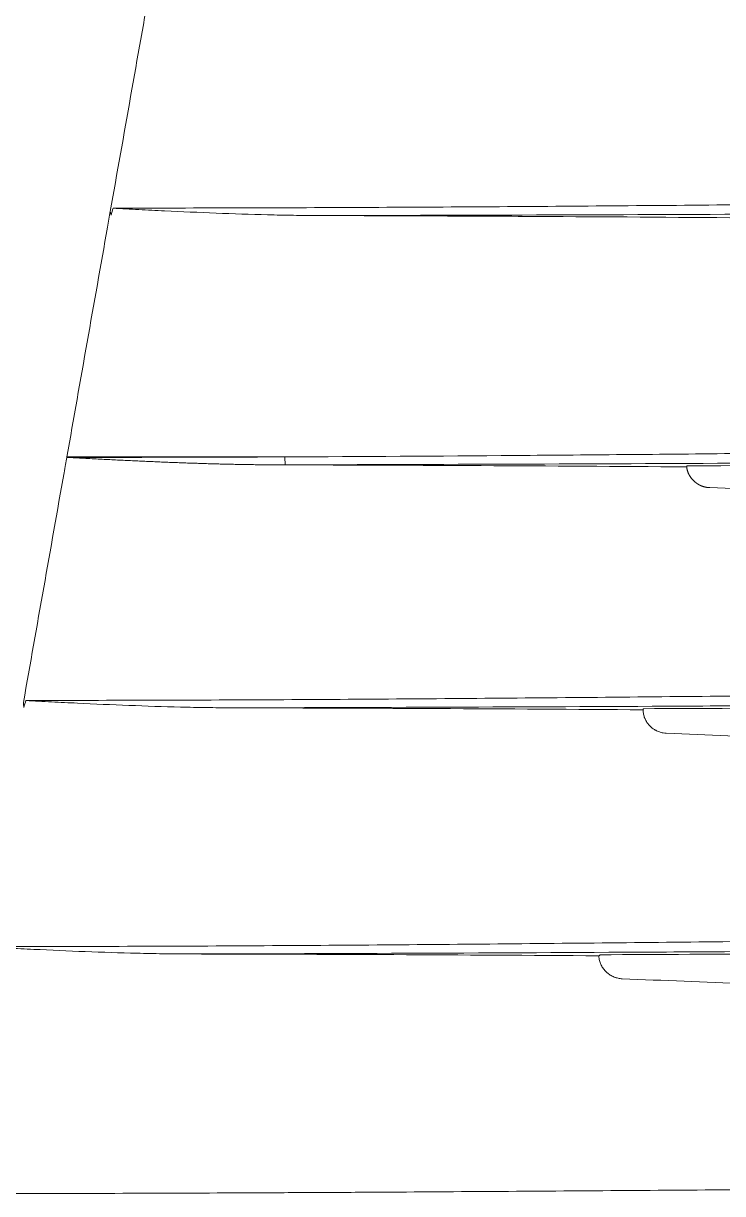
# Model space of a CAD drawing. Header units: millimetres. Extents: x 70151 to 230897, y 35202 to 113211.
# Drawn here: x 182595.6 to 182639.9, y 70846 to 70920.1 of the extents above; entities that cross this region are included whole.
import ezdxf

# ---------------------------------------------------------------- set-up
doc = ezdxf.new("R2010")
doc.units = ezdxf.units.MM
doc.header["$LTSCALE"] = 50
doc.layers.add('2-con', color=2, linetype='Continuous')
doc.layers.add('mark-B', color=2, linetype='Continuous', lineweight=20)

# ---------------------------------------------------------------- blocks, each defined once
blk = doc.blocks.new('무풍1way 일반')
at = {"layer": 'mark-B'}
blk.add_ellipse((487.755, -104.273), major_axis=(0.001, -0.502), ratio=0.030031, start_param=1.569204, end_param=3.071748, dxfattribs=at)
for points, knots in [([(507.047, -57.583), (505.714, -57.584), (504.381, -57.586), (501.715, -57.59), (500.382, -57.593), (496.384, -57.604), (493.72, -57.614), (489.725, -57.631), (488.394, -57.638), (485.732, -57.651), (484.401, -57.658), (480.41, -57.681), (477.751, -57.698), (472.434, -57.733), (469.777, -57.751), (464.464, -57.789), (461.809, -57.808), (456.498, -57.845), (453.843, -57.863), (448.534, -57.897), (445.879, -57.914), (440.57, -57.945), (437.915, -57.959), (432.604, -57.985), (429.949, -57.997), (421.979, -58.029), (416.664, -58.045), (408.684, -58.064), (406.023, -58.069), (402.029, -58.076), (400.697, -58.078), (398.034, -58.081), (396.702, -58.083), (392.707, -58.088), (390.042, -58.09), (384.712, -58.093), (382.046, -58.094), (379.379, -58.094)], [0, 0, 0, 0, 0.03125, 0.03125, 0.0625, 0.0625, 0.125, 0.125, 0.15625, 0.15625, 0.1875, 0.1875, 0.25, 0.25, 0.3125, 0.3125, 0.375, 0.375, 0.4375, 0.4375, 0.5, 0.5, 0.5625, 0.5625, 0.625, 0.625, 0.75, 0.75, 0.8125, 0.8125, 0.84375, 0.84375, 0.875, 0.875, 0.9375, 0.9375, 1, 1, 1, 1]), ([(466.399, -71.199), (463.785, -71.095), (459.997, -70.935), (456.209, -70.768), (455.034, -70.715)], [0, 0, 0, 0, 0.689688, 1, 1, 1, 1]), ([(466.399, -71.199), (466.489, -71.203), (466.577, -71.214), (466.707, -71.242), (466.749, -71.253), (466.813, -71.272), (466.834, -71.279), (466.876, -71.294), (466.898, -71.302), (467.002, -71.343), (467.081, -71.383), (467.194, -71.452), (467.231, -71.476), (467.284, -71.516), (467.302, -71.529), (467.337, -71.557), (467.354, -71.571), (467.438, -71.645), (467.499, -71.708), (467.582, -71.811), (467.608, -71.846), (467.645, -71.901), (467.657, -71.919), (467.68, -71.957), (467.691, -71.976), (467.744, -72.073), (467.78, -72.153), (467.821, -72.276), (467.834, -72.318), (467.854, -72.403), (467.862, -72.447), (467.869, -72.49)], [0, 0, 0, 0, 0.125, 0.125, 0.1875, 0.1875, 0.21875, 0.21875, 0.25, 0.25, 0.375, 0.375, 0.4375, 0.4375, 0.46875, 0.46875, 0.5, 0.5, 0.625, 0.625, 0.6875, 0.6875, 0.71875, 0.71875, 0.75, 0.75, 0.875, 0.875, 0.9375, 0.9375, 1, 1, 1, 1]), ([(493.88, -72.77), (491.712, -72.765), (489.544, -72.759), (485.21, -72.744), (483.043, -72.736), (476.547, -72.707), (472.218, -72.683), (467.893, -72.655)], [0, 0, 0, 0, 0.25, 0.25, 0.5, 0.5, 1, 1, 1, 1]), ([(376.395, -73.247), (378.848, -73.247), (381.301, -73.246), (386.205, -73.241), (388.656, -73.237), (396.008, -73.223), (400.908, -73.209), (408.254, -73.183), (410.702, -73.173), (415.598, -73.153), (418.045, -73.142), (422.939, -73.118), (425.386, -73.106), (430.277, -73.081), (435.168, -73.054), (440.057, -73.027), (444.946, -72.999), (447.39, -72.985), (452.279, -72.957), (454.723, -72.943), (459.613, -72.916), (462.058, -72.902), (469.394, -72.863), (474.287, -72.839), (484.078, -72.798), (488.977, -72.781), (493.88, -72.77)], [0, 0, 0, 0, 0.0625, 0.0625, 0.125, 0.125, 0.25, 0.25, 0.3125, 0.3125, 0.375, 0.375, 0.4375, 0.4375, 0.5, 0.5625, 0.5625, 0.625, 0.625, 0.6875, 0.6875, 0.75, 0.75, 0.875, 0.875, 1, 1, 1, 1]), ([(506.95, -73.237), (504.223, -73.238), (501.498, -73.243), (496.051, -73.259), (493.328, -73.271), (485.164, -73.315), (479.725, -73.357), (471.57, -73.431), (468.853, -73.457), (463.418, -73.513), (460.701, -73.542), (455.269, -73.6), (452.553, -73.63), (447.121, -73.689), (444.404, -73.719), (438.972, -73.776), (436.255, -73.803), (430.821, -73.856), (428.104, -73.882), (424.026, -73.917), (422.667, -73.929), (419.948, -73.951), (418.588, -73.961), (414.509, -73.992), (411.789, -74.01), (403.628, -74.061), (398.185, -74.087), (390.017, -74.113), (387.293, -74.12), (383.207, -74.127), (381.845, -74.129), (379.801, -74.13), (378.779, -74.131), (377.587, -74.131), (376.991, -74.131), (376.693, -74.131), (376.565, -74.131), (376.48, -74.131), (376.437, -74.131), (376.395, -74.131)], [0, 0, 0, 0, 0.0625, 0.0625, 0.125, 0.125, 0.25, 0.25, 0.3125, 0.3125, 0.375, 0.375, 0.4375, 0.4375, 0.5, 0.5, 0.5625, 0.5625, 0.625, 0.625, 0.65625, 0.65625, 0.6875, 0.6875, 0.75, 0.75, 0.875, 0.875, 0.9375, 0.9375, 0.96875, 0.96875, 0.984375, 0.992187, 0.996094, 0.998047, 0.999023, 0.999023, 1, 1, 1, 1]), ([(467.811, -72.721), (464.012, -72.739), (460.213, -72.759), (452.618, -72.8), (448.821, -72.821), (441.227, -72.863), (437.43, -72.884), (431.733, -72.914), (429.833, -72.923), (426.034, -72.942), (424.135, -72.952), (418.435, -72.978), (414.634, -72.995), (407.031, -73.024), (403.228, -73.037), (395.62, -73.058), (391.814, -73.067), (386.104, -73.075), (384.2, -73.077), (380.391, -73.08), (378.486, -73.081), (376.581, -73.081)], [0, 0, 0, 0, 0.125, 0.125, 0.25, 0.25, 0.375, 0.375, 0.4375, 0.4375, 0.5, 0.5, 0.625, 0.625, 0.75, 0.75, 0.875, 0.875, 0.9375, 0.9375, 1, 1, 1, 1]), ([(493.88, -72.77), (494.425, -72.771), (494.97, -72.776), (496.059, -72.792), (496.604, -72.803), (498.238, -72.843), (499.328, -72.879), (501.506, -72.963), (502.595, -73.011), (504.229, -73.09), (504.773, -73.117), (505.59, -73.159), (505.862, -73.173), (506.27, -73.195), (506.406, -73.202), (506.61, -73.213), (506.678, -73.217), (506.78, -73.223), (506.814, -73.225), (506.865, -73.228), (506.882, -73.229), (506.908, -73.231), (506.916, -73.232), (506.929, -73.233), (506.933, -73.233), (506.94, -73.234), (506.942, -73.234), (506.945, -73.235), (506.946, -73.235), (506.948, -73.236), (506.948, -73.236), (506.949, -73.236), (506.949, -73.236), (506.949, -73.236), (506.95, -73.237), (506.95, -73.237)], [0, 0, 0, 0, 0.125, 0.125, 0.25, 0.25, 0.5, 0.5, 0.75, 0.75, 0.875, 0.875, 0.9375, 0.9375, 0.96875, 0.96875, 0.984375, 0.984375, 0.992188, 0.992188, 0.996094, 0.996094, 0.998047, 0.998047, 0.999023, 0.999023, 0.999512, 0.999512, 0.999756, 0.999756, 0.999878, 0.999878, 0.999939, 0.999939, 1, 1, 1, 1]), ([(463.608, -86.762), (461.005, -86.658), (455.821, -86.439), (450.64, -86.206), (448.058, -86.088)], [0, 0, 0, 0, 0.501759, 1, 1, 1, 1]), ([(463.803, -86.782), (463.888, -86.796), (464.051, -86.838), (464.206, -86.905), (464.3, -86.955), (464.318, -86.966), (464.355, -86.987), (464.373, -86.999), (464.426, -87.033), (464.46, -87.057), (464.56, -87.134), (464.622, -87.19), (464.694, -87.268), (464.708, -87.284), (464.736, -87.316), (464.749, -87.332), (464.788, -87.381), (464.812, -87.415), (464.881, -87.519), (464.921, -87.593), (464.963, -87.689), (464.972, -87.708), (464.987, -87.747), (464.994, -87.767), (465.014, -87.825), (465.026, -87.865), (465.056, -87.985), (465.07, -88.067), (465.076, -88.15)], [0, 0, 0, 0, 0.125, 0.25, 0.25, 0.28125, 0.28125, 0.3125, 0.3125, 0.375, 0.375, 0.5, 0.5, 0.53125, 0.53125, 0.5625, 0.5625, 0.625, 0.625, 0.75, 0.75, 0.78125, 0.78125, 0.8125, 0.8125, 0.875, 0.875, 1, 1, 1, 1]), ([(491.123, -88.372), (488.949, -88.366), (486.776, -88.36), (482.432, -88.344), (480.261, -88.335), (473.751, -88.304), (469.415, -88.278), (465.083, -88.248)], [0, 0, 0, 0, 0.25, 0.25, 0.5, 0.5, 1, 1, 1, 1]), ([(373.642, -88.811), (376.094, -88.811), (378.546, -88.81), (383.449, -88.805), (385.899, -88.802), (393.25, -88.789), (398.148, -88.776), (405.494, -88.752), (407.942, -88.743), (412.837, -88.725), (415.285, -88.714), (420.179, -88.693), (422.625, -88.682), (427.518, -88.659), (432.409, -88.634), (437.299, -88.609), (442.188, -88.583), (444.633, -88.57), (449.522, -88.544), (451.967, -88.532), (456.857, -88.506), (459.303, -88.494), (466.64, -88.458), (471.532, -88.436), (481.323, -88.398), (486.221, -88.382), (491.123, -88.372)], [0, 0, 0, 0, 0.0625, 0.0625, 0.125, 0.125, 0.25, 0.25, 0.3125, 0.3125, 0.375, 0.375, 0.4375, 0.4375, 0.5, 0.5625, 0.5625, 0.625, 0.625, 0.6875, 0.6875, 0.75, 0.75, 0.875, 0.875, 1, 1, 1, 1]), ([(504.185, -88.841), (501.46, -88.841), (498.736, -88.846), (493.29, -88.862), (490.568, -88.873), (482.406, -88.916), (476.967, -88.956), (468.813, -89.027), (466.095, -89.052), (460.66, -89.105), (457.943, -89.133), (452.51, -89.189), (449.794, -89.218), (444.361, -89.274), (441.645, -89.303), (436.211, -89.357), (433.494, -89.384), (428.06, -89.434), (425.342, -89.459), (421.265, -89.492), (419.906, -89.503), (417.187, -89.524), (415.827, -89.534), (411.748, -89.563), (409.028, -89.581), (400.868, -89.629), (395.426, -89.653), (387.259, -89.678), (384.537, -89.685), (380.452, -89.691), (379.09, -89.693), (377.047, -89.694), (376.026, -89.695), (374.834, -89.695), (374.238, -89.695), (373.982, -89.695), (373.812, -89.695), (373.727, -89.695), (373.642, -89.695)], [0, 0, 0, 0, 0.0625, 0.0625, 0.125, 0.125, 0.25, 0.25, 0.3125, 0.3125, 0.375, 0.375, 0.4375, 0.4375, 0.5, 0.5, 0.5625, 0.5625, 0.625, 0.625, 0.65625, 0.65625, 0.6875, 0.6875, 0.75, 0.75, 0.875, 0.875, 0.9375, 0.9375, 0.96875, 0.96875, 0.984375, 0.992187, 0.996094, 0.998047, 0.998047, 1, 1, 1, 1]), ([(373.828, -88.645), (375.733, -88.645), (377.637, -88.644), (381.444, -88.642), (387.154, -88.636), (392.861, -88.624), (400.47, -88.605), (404.273, -88.593), (409.977, -88.573), (411.878, -88.566), (415.68, -88.551), (417.58, -88.543), (423.281, -88.519), (427.08, -88.501), (434.677, -88.464), (438.475, -88.445), (446.07, -88.407), (449.868, -88.388), (457.464, -88.35), (461.263, -88.332), (465.062, -88.315)], [0, 0, 0, 0, 0.0625, 0.0625, 0.125, 0.25, 0.25, 0.375, 0.375, 0.4375, 0.4375, 0.5, 0.5, 0.625, 0.625, 0.75, 0.75, 0.875, 0.875, 1, 1, 1, 1]), ([(491.123, -88.372), (491.667, -88.373), (492.212, -88.378), (493.301, -88.395), (493.845, -88.405), (495.479, -88.445), (496.567, -88.481), (498.745, -88.566), (499.833, -88.614), (501.466, -88.693), (502.01, -88.72), (502.826, -88.762), (503.098, -88.776), (503.506, -88.798), (503.642, -88.805), (503.846, -88.816), (503.914, -88.82), (504.016, -88.826), (504.05, -88.828), (504.101, -88.831), (504.118, -88.832), (504.144, -88.834), (504.152, -88.835), (504.165, -88.836), (504.169, -88.837), (504.175, -88.838), (504.178, -88.838), (504.181, -88.839), (504.182, -88.839), (504.183, -88.839), (504.184, -88.839), (504.185, -88.84), (504.185, -88.84), (504.185, -88.84), (504.185, -88.84), (504.185, -88.841)], [0, 0, 0, 0, 0.125, 0.125, 0.25, 0.25, 0.5, 0.5, 0.75, 0.75, 0.875, 0.875, 0.9375, 0.9375, 0.96875, 0.96875, 0.984375, 0.984375, 0.992188, 0.992188, 0.996094, 0.996094, 0.998047, 0.998047, 0.999023, 0.999023, 0.999512, 0.999512, 0.999756, 0.999756, 0.999878, 0.999878, 0.999939, 0.999939, 1, 1, 1, 1]), ([(501.764, -103.27), (502.194, -100.843), (503.052, -95.99), (503.91, -91.137), (504.34, -88.71)], [0, 0, 0, 0, 0.5, 1, 1, 1, 1]), ([(460.855, -102.326), (458.251, -102.222), (451.908, -101.954), (445.569, -101.665), (441.832, -101.492)], [0, 0, 0, 0, 0.410279, 1, 1, 1, 1]), ([(503.469, -300.27), (503.489, -300.208), (503.509, -300.145), (503.548, -300.019), (503.607, -299.831), (503.741, -299.39), (503.852, -299.01), (503.994, -298.503), (504.064, -298.249), (504.198, -297.74), (504.262, -297.485), (504.388, -296.973), (504.448, -296.717), (504.564, -296.203), (504.62, -295.946), (504.781, -295.173), (504.88, -294.655), (505.023, -293.878), (505.07, -293.619), (505.163, -293.101), (505.301, -292.323), (505.437, -291.545), (505.709, -289.988), (505.89, -288.95), (506.437, -285.838), (506.804, -283.763), (507.537, -279.614), (507.903, -277.539), (509.734, -267.165), (511.195, -258.866), (513.385, -246.417), (514.115, -242.267), (515.575, -233.968), (516.305, -229.818), (518.496, -217.37), (519.957, -209.071), (524.339, -184.175), (527.26, -167.579), (531.64, -142.686), (533.1, -134.388), (536.02, -117.794), (537.479, -109.497), (538.939, -101.2)], [0, 0, 0, 0, 0.000977, 0.000977, 0.001953, 0.003906, 0.007813, 0.007813, 0.011719, 0.011719, 0.015625, 0.015625, 0.019531, 0.019531, 0.023438, 0.023438, 0.03125, 0.03125, 0.035156, 0.035156, 0.039063, 0.046875, 0.046875, 0.0625, 0.0625, 0.09375, 0.09375, 0.125, 0.125, 0.25, 0.25, 0.3125, 0.3125, 0.375, 0.375, 0.5, 0.5, 0.75, 0.75, 0.875, 0.875, 1, 1, 1, 1]), ([(460.855, -102.326), (460.861, -102.326), (460.875, -102.327), (460.895, -102.328), (460.914, -102.33), (460.934, -102.331), (460.954, -102.333), (460.973, -102.335), (460.993, -102.337), (461.012, -102.34), (461.031, -102.342), (461.051, -102.345), (461.07, -102.348), (461.089, -102.352), (461.108, -102.355), (461.126, -102.359), (461.145, -102.363), (461.164, -102.367), (461.182, -102.372), (461.201, -102.377), (461.219, -102.382), (461.237, -102.387), (461.255, -102.392), (461.273, -102.398), (461.291, -102.403), (461.309, -102.41), (461.327, -102.416), (461.344, -102.422), (461.362, -102.429), (461.379, -102.436), (461.397, -102.443), (461.414, -102.45), (461.431, -102.458), (461.448, -102.466), (461.465, -102.474), (461.482, -102.482), (461.499, -102.491), (461.516, -102.499), (461.532, -102.508), (461.549, -102.518), (461.565, -102.527), (461.582, -102.537), (461.598, -102.546), (461.614, -102.557), (461.63, -102.567), (461.646, -102.577), (461.662, -102.588), (461.678, -102.599), (461.693, -102.61), (461.709, -102.622), (461.724, -102.633), (461.74, -102.645), (461.755, -102.657), (461.77, -102.67), (461.785, -102.682), (461.8, -102.695), (461.815, -102.708), (461.83, -102.721), (461.845, -102.735), (461.865, -102.753), (461.889, -102.777), (461.918, -102.806), (461.946, -102.836), (461.973, -102.866), (461.999, -102.897), (462.024, -102.928), (462.048, -102.96), (462.071, -102.992), (462.093, -103.024), (462.114, -103.057), (462.134, -103.091), (462.153, -103.124), (462.172, -103.159), (462.189, -103.193), (462.205, -103.228), (462.22, -103.264), (462.234, -103.3), (462.247, -103.336), (462.26, -103.373), (462.271, -103.41), (462.281, -103.448), (462.29, -103.486), (462.299, -103.525), (462.306, -103.564), (462.312, -103.603), (462.316, -103.63), (462.317, -103.643)], [0, 0, 0, 0, 0.009323, 0.018606, 0.02785, 0.037056, 0.046225, 0.055358, 0.064458, 0.073525, 0.08256, 0.091566, 0.100543, 0.109493, 0.118418, 0.127318, 0.136195, 0.145051, 0.153888, 0.162706, 0.171507, 0.180292, 0.189064, 0.197824, 0.206573, 0.215312, 0.224044, 0.23277, 0.241491, 0.250209, 0.258925, 0.267642, 0.276359, 0.28508, 0.293806, 0.302538, 0.311278, 0.320026, 0.328786, 0.337558, 0.346344, 0.355145, 0.363963, 0.3728, 0.381656, 0.390534, 0.399434, 0.408359, 0.41731, 0.426287, 0.435294, 0.44433, 0.453398, 0.462498, 0.471632, 0.480803, 0.490009, 0.499254, 0.508539, 0.517864, 0.537252, 0.556468, 0.575525, 0.594434, 0.613207, 0.631858, 0.650399, 0.668844, 0.687206, 0.705498, 0.723734, 0.741928, 0.760093, 0.778245, 0.796397, 0.814562, 0.832756, 0.850991, 0.869281, 0.887641, 0.906084, 0.924623, 0.943272, 0.962042, 0.980947, 1, 1, 1, 1]), ([(370.922, -104.189), (373.361, -104.189), (375.799, -104.188), (380.673, -104.184), (383.11, -104.18), (390.42, -104.168), (395.291, -104.156), (402.595, -104.133), (405.03, -104.125), (409.898, -104.107), (412.332, -104.098), (417.2, -104.077), (419.633, -104.067), (424.498, -104.045), (429.363, -104.022), (436.658, -103.986), (441.521, -103.961), (446.384, -103.937), (448.816, -103.925), (453.679, -103.901), (456.111, -103.889), (463.408, -103.855), (468.274, -103.834), (478.01, -103.798), (482.881, -103.783), (487.755, -103.772)], [0, 0, 0, 0, 0.0625, 0.0625, 0.125, 0.125, 0.25, 0.25, 0.3125, 0.3125, 0.375, 0.375, 0.4375, 0.4375, 0.5, 0.5625, 0.625, 0.625, 0.6875, 0.6875, 0.75, 0.75, 0.875, 0.875, 1, 1, 1, 1]), ([(462.299, -103.709), (458.5, -103.725), (454.703, -103.743), (447.11, -103.778), (443.314, -103.796), (435.721, -103.833), (431.925, -103.851), (424.331, -103.885), (420.533, -103.902), (412.936, -103.933), (409.137, -103.948), (401.537, -103.974), (397.736, -103.985), (390.132, -104.003), (386.328, -104.011), (381.572, -104.017), (380.621, -104.018), (378.718, -104.02), (377.767, -104.021), (374.913, -104.023), (373.01, -104.024), (371.108, -104.024)], [0, 0, 0, 0, 0.125, 0.125, 0.25, 0.25, 0.375, 0.375, 0.5, 0.5, 0.625, 0.625, 0.75, 0.75, 0.875, 0.875, 0.90625, 0.90625, 0.9375, 0.9375, 1, 1, 1, 1]), ([(462.319, -103.643), (466.656, -103.674), (470.997, -103.7), (477.512, -103.733), (479.685, -103.742), (484.032, -103.759), (486.207, -103.765), (488.382, -103.771)], [0, 0, 0, 0, 0.5, 0.5, 0.75, 0.75, 1, 1, 1, 1]), ([(488.382, -103.771), (488.438, -103.771), (488.549, -103.772), (488.718, -103.772), (488.887, -103.773), (489.058, -103.775), (489.23, -103.776), (489.403, -103.778), (489.578, -103.78), (489.754, -103.782), (489.931, -103.784), (490.11, -103.787), (490.289, -103.79), (490.471, -103.793), (490.653, -103.796), (490.837, -103.8), (491.021, -103.804), (491.208, -103.808), (491.395, -103.812), (491.584, -103.817), (491.774, -103.821), (491.965, -103.826), (492.158, -103.831), (492.352, -103.837), (492.547, -103.842), (492.743, -103.848), (492.941, -103.854), (493.14, -103.86), (493.341, -103.867), (493.542, -103.873), (493.745, -103.88), (493.949, -103.887), (494.155, -103.895), (494.361, -103.902), (494.569, -103.91), (494.779, -103.918), (495.052, -103.928), (495.392, -103.942), (495.802, -103.959), (496.224, -103.977), (496.657, -103.996), (497.1, -104.017), (497.555, -104.038), (498.021, -104.06), (498.499, -104.083), (498.987, -104.107), (499.487, -104.132), (499.997, -104.158), (500.519, -104.185), (501.052, -104.213), (501.411, -104.232), (501.593, -104.241)], [0, 0, 0, 0, 0.012633, 0.025363, 0.03819, 0.051115, 0.064136, 0.077254, 0.09047, 0.103783, 0.117193, 0.1307, 0.144305, 0.158006, 0.171805, 0.185702, 0.199695, 0.213786, 0.227974, 0.242259, 0.256642, 0.271122, 0.285699, 0.300373, 0.315145, 0.330014, 0.344981, 0.360045, 0.375206, 0.390465, 0.405821, 0.421274, 0.436824, 0.452472, 0.468218, 0.48406, 0.500001, 0.530223, 0.561291, 0.593203, 0.625962, 0.659565, 0.694013, 0.729306, 0.765444, 0.802426, 0.840253, 0.878924, 0.918439, 0.958797, 1, 1, 1, 1]), ([(487.771, -104.274), (482.896, -104.295), (478.025, -104.326), (470.722, -104.383), (468.288, -104.403), (463.422, -104.446), (460.989, -104.469), (456.124, -104.516), (453.692, -104.54), (448.828, -104.59), (446.396, -104.615), (441.532, -104.664), (439.1, -104.688), (434.236, -104.736), (431.803, -104.759), (426.938, -104.804), (424.506, -104.826), (419.639, -104.866), (417.205, -104.885), (409.903, -104.939), (405.034, -104.97), (395.293, -105.02), (390.421, -105.039), (383.111, -105.059), (380.674, -105.064), (377.018, -105.069), (375.799, -105.07), (373.97, -105.071), (373.056, -105.072), (371.989, -105.072), (371.532, -105.072), (371.227, -105.072), (371.075, -105.072), (370.922, -105.072)], [0, 0, 0, 0, 0.125, 0.125, 0.1875, 0.1875, 0.25, 0.25, 0.3125, 0.3125, 0.375, 0.375, 0.4375, 0.4375, 0.5, 0.5, 0.5625, 0.5625, 0.625, 0.625, 0.75, 0.75, 0.875, 0.875, 0.9375, 0.9375, 0.96875, 0.96875, 0.984375, 0.992188, 0.996094, 0.996094, 1, 1, 1, 1]), ([(501.592, -104.241), (499.288, -104.242), (496.984, -104.245), (492.377, -104.256), (490.074, -104.264), (487.771, -104.274)], [0, 0, 0, 0, 0.5, 0.5, 1, 1, 1, 1]), ([(499.012, -118.834), (499.441, -116.407), (500.299, -111.554), (501.158, -106.701), (501.587, -104.274)], [0, 0, 0, 0, 0.5, 1, 1, 1, 1]), ([(368.136, -119.939), (370.587, -119.939), (373.037, -119.938), (377.937, -119.934), (380.387, -119.931), (387.734, -119.921), (392.631, -119.91), (399.975, -119.89), (402.423, -119.883), (407.318, -119.868), (409.765, -119.859), (414.659, -119.841), (417.106, -119.832), (421.998, -119.813), (426.89, -119.792), (434.227, -119.761), (439.117, -119.739), (444.008, -119.717), (446.453, -119.706), (451.344, -119.685), (453.79, -119.675), (461.127, -119.644), (466.02, -119.626), (475.809, -119.594), (480.706, -119.581), (485.605, -119.572)], [0, 0, 0, 0, 0.0625, 0.0625, 0.125, 0.125, 0.25, 0.25, 0.3125, 0.3125, 0.375, 0.375, 0.4375, 0.4375, 0.5, 0.5625, 0.625, 0.625, 0.6875, 0.6875, 0.75, 0.75, 0.875, 0.875, 1, 1, 1, 1]), ([(498.658, -120.044), (495.935, -120.045), (493.213, -120.049), (487.77, -120.063), (485.049, -120.074), (476.889, -120.113), (471.451, -120.15), (463.297, -120.215), (460.579, -120.238), (455.144, -120.287), (452.427, -120.313), (446.993, -120.365), (444.276, -120.391), (438.842, -120.443), (436.125, -120.469), (430.691, -120.519), (427.974, -120.543), (422.539, -120.589), (419.821, -120.611), (414.384, -120.652), (411.665, -120.671), (406.227, -120.706), (403.508, -120.721), (395.349, -120.764), (389.909, -120.786), (381.746, -120.808), (379.024, -120.814), (374.942, -120.82), (373.581, -120.821), (371.539, -120.822), (370.519, -120.823), (369.328, -120.823), (368.817, -120.823), (368.477, -120.823), (368.307, -120.823), (368.136, -120.823)], [0, 0, 0, 0, 0.0625, 0.0625, 0.125, 0.125, 0.25, 0.25, 0.3125, 0.3125, 0.375, 0.375, 0.4375, 0.4375, 0.5, 0.5, 0.5625, 0.5625, 0.625, 0.625, 0.6875, 0.6875, 0.75, 0.75, 0.875, 0.875, 0.9375, 0.9375, 0.96875, 0.96875, 0.984375, 0.992188, 0.996094, 0.996094, 1, 1, 1, 1]), ([(485.605, -119.572), (483.433, -119.566), (481.261, -119.558), (476.921, -119.54), (474.751, -119.53), (468.246, -119.495), (463.914, -119.467), (459.585, -119.433)], [0, 0, 0, 0, 0.25, 0.25, 0.5, 0.5, 1, 1, 1, 1]), ([(485.605, -119.572), (486.149, -119.573), (486.693, -119.579), (487.781, -119.595), (488.325, -119.606), (489.957, -119.647), (491.045, -119.683), (493.221, -119.768), (494.309, -119.817), (495.94, -119.896), (496.484, -119.923), (497.3, -119.965), (497.572, -119.979), (497.979, -120.001), (498.115, -120.008), (498.319, -120.019), (498.387, -120.023), (498.489, -120.029), (498.523, -120.031), (498.574, -120.034), (498.591, -120.036), (498.616, -120.038), (498.625, -120.038), (498.638, -120.04), (498.642, -120.04), (498.648, -120.041), (498.65, -120.041), (498.653, -120.042), (498.654, -120.042), (498.656, -120.042), (498.656, -120.043), (498.657, -120.043), (498.657, -120.043), (498.658, -120.043), (498.658, -120.044), (498.658, -120.044)], [0, 0, 0, 0, 0.125, 0.125, 0.25, 0.25, 0.5, 0.5, 0.75, 0.75, 0.875, 0.875, 0.9375, 0.9375, 0.96875, 0.96875, 0.984375, 0.984375, 0.992188, 0.992188, 0.996094, 0.996094, 0.998047, 0.998047, 0.999023, 0.999023, 0.999512, 0.999512, 0.999756, 0.999756, 0.999878, 0.999878, 0.999939, 0.999939, 1, 1, 1, 1]), ([(496.259, -134.398), (496.688, -131.971), (497.546, -127.118), (498.405, -122.265), (498.834, -119.838)], [0, 0, 0, 0, 0.5, 1, 1, 1, 1])]:
    blk.add_open_spline(points, degree=3, knots=knots, dxfattribs=at)
for points in [[(467.825, -72.678), (467.82, -72.693), (467.816, -72.707), (467.811, -72.721)], [(467.893, -72.655), (467.871, -72.658), (467.839, -72.666), (467.826, -72.674), (467.825, -72.678)], [(467.869, -72.49), (467.876, -72.545), (467.885, -72.6), (467.893, -72.655)], [(463.608, -86.762), (463.674, -86.765), (463.739, -86.771), (463.803, -86.782)], [(465.083, -88.248), (465.076, -88.27), (465.069, -88.293), (465.062, -88.315)], [(465.083, -88.248), (465.081, -88.215), (465.078, -88.183), (465.076, -88.15)], [(504.317, -88.389), (504.273, -88.539), (504.229, -88.69), (504.185, -88.841)], [(504.339, -88.71), (504.332, -88.603), (504.325, -88.496), (504.317, -88.389)], [(462.299, -103.709), (462.305, -103.687), (462.312, -103.665), (462.319, -103.643)], [(487.755, -103.772), (487.964, -103.772), (488.173, -103.772), (488.382, -103.771)], [(501.593, -104.241), (501.619, -104.09), (501.646, -103.94), (501.673, -103.789)], [(501.673, -103.789), (501.703, -103.616), (501.734, -103.443), (501.764, -103.27)], [(501.471, -104.274), (496.903, -104.274), (492.336, -104.274), (487.771, -104.274)], [(501.586, -104.274), (501.548, -104.274), (501.509, -104.274), (501.471, -104.274)], [(501.593, -104.241), (501.591, -104.252), (501.589, -104.263), (501.587, -104.274)], [(498.834, -119.838), (498.893, -119.503), (498.952, -119.169), (499.012, -118.834)], [(498.79, -119.591), (498.746, -119.742), (498.702, -119.893), (498.658, -120.044)], [(498.833, -119.838), (498.819, -119.756), (498.805, -119.673), (498.79, -119.591)]]:
    blk.add_open_spline(points, degree=3, dxfattribs=at)
blk = doc.blocks.new('dpdjzjs')
at = {"layer": 'mark-B', "rotation": 180}
blk.add_blockref('무풍1way 일반', (183099.915, 90780.439), dxfattribs=at)

msp = doc.modelspace()

# ---------------------------------------------------------------- block references
at = {"layer": '2-con'}
msp.add_blockref('dpdjzjs', (0, -19992.043), dxfattribs=at)

doc.saveas('drawing.dxf')
